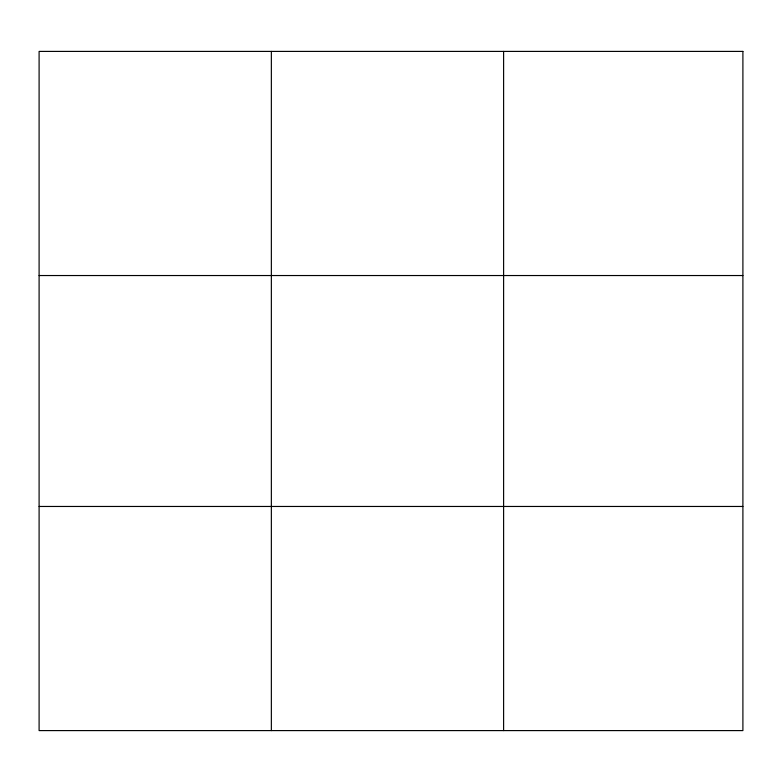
<?xml version="1.0" encoding="UTF-8"?>
<svg xmlns="http://www.w3.org/2000/svg" width="782" height="782" viewBox="0 0 782 782"><rect width="100%" height="100%" fill="white"/><g stroke="black" fill="none" stroke-linecap="round" stroke-linejoin="round"><path stroke-width="1.17" d="M271.354 51.407L271.354 730.593M503.608 51.407L503.608 730.593M39.1 275.538L742.9 275.538M39.1 506.462L742.9 506.462M742.9 51.407L742.9 730.593L39.1 730.593L39.1 51.407L742.9 51.407"/></g></svg>
